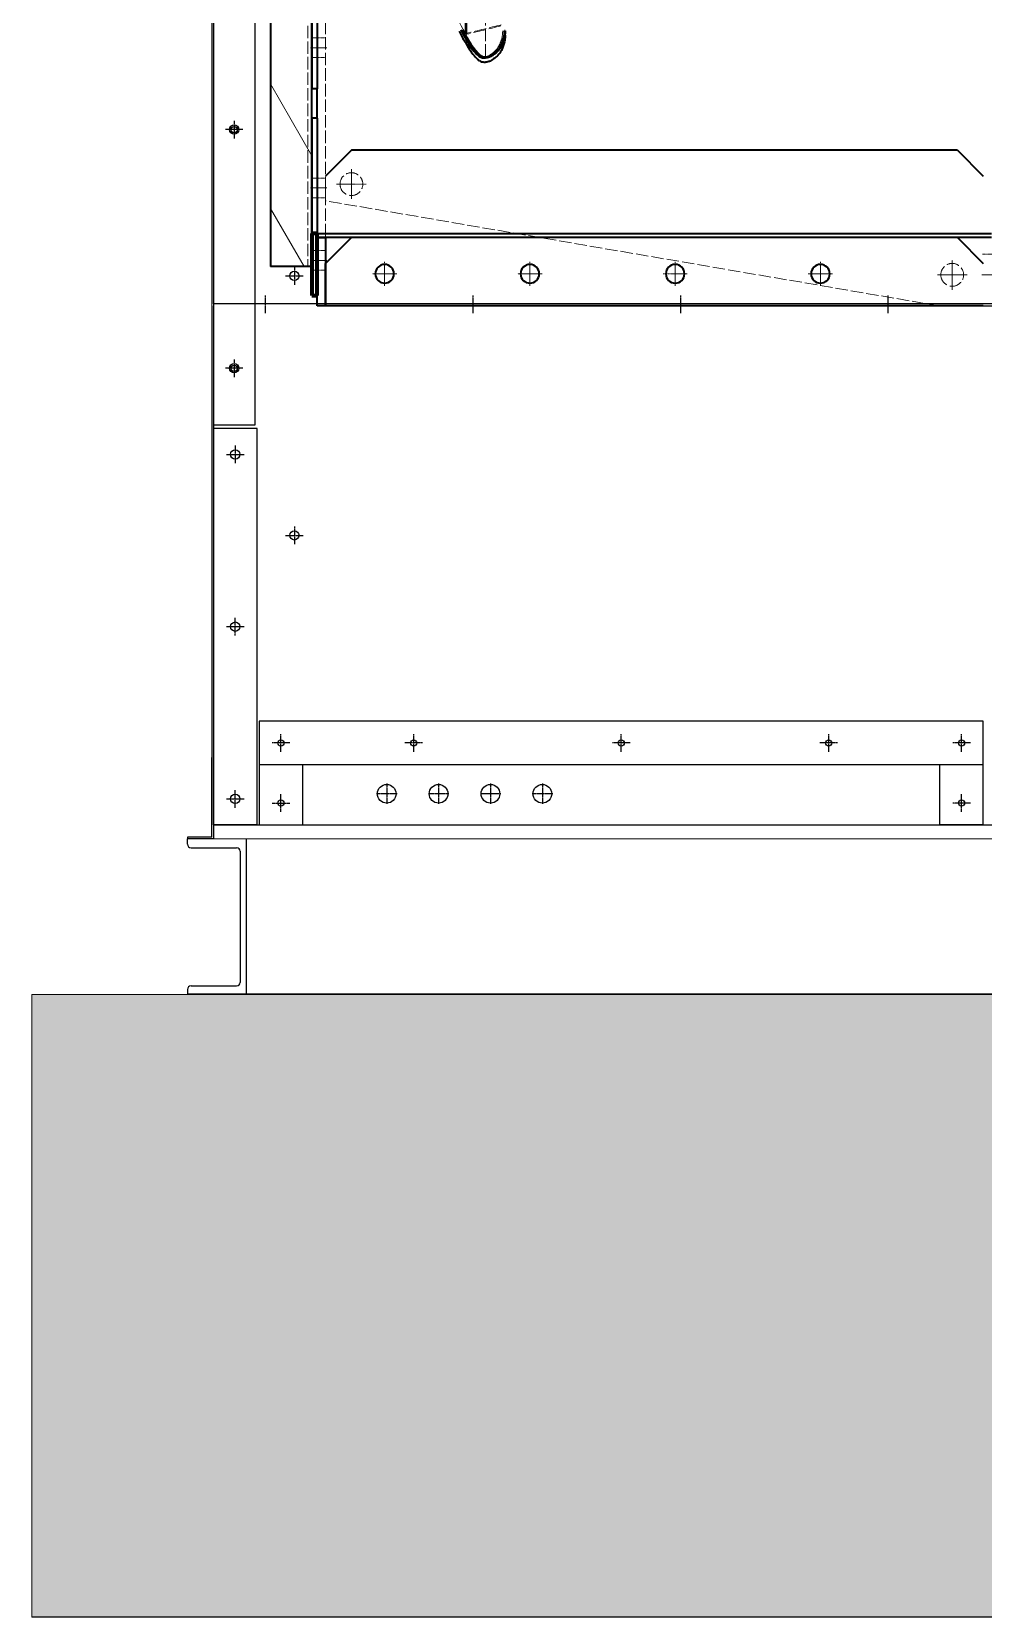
# Model space of a CAD drawing. Header units: millimetres. Extents: x 5532 to 37795, y 3716 to 26531.
# Drawn here: x 15802 to 16719, y 10928 to 12456 of the extents above; entities that cross this region are included whole.
import ezdxf

# ---------------------------------------------------------------- set-up
doc = ezdxf.new("R2010")
doc.units = ezdxf.units.MM
for name, pattern in [('CENTER', [2, 1.25, -0.25, 0.25, -0.25]), ('DASHDOT', [18.5, 12, -3, 0.5, -3]), ('DASHED', [15, 12, -3])]:
    doc.linetypes.add(name, pattern=pattern)
doc.layers.add('center', color=1, linetype='CENTER')
doc.layers.add('냉각탑_찬넬방진', color=1, linetype='Continuous')

# ---------------------------------------------------------------- blocks, each defined once
blk = doc.blocks.new('A$C55E021B5')
at = {"color": 7, "lineweight": 35}
for p, q in [((1375, 38.5), (1375, 2102.5)), ((1415, 2102.5), (1415, 38.5)), ((1370, 2070.5), (1370, 209.8)), ((1370, 2070.5), (1370, 209.8)), ((1375, 70.5), (1375, 2070.5)), ((1375, 2070.5), (1375, 209.8)), ((753, 150.5), (1337, 150.5)), ((1370, 70.5), (720, 70.5)), ((720, 66.5), (1370, 66.5)), ((753, 66.5), (1337, 66.5)), ((728, 0.5), (1362, 0.5))]:
    blk.add_line(p, q, dxfattribs=at)
at = {"color": 7, "linetype": 'DASHED', "lineweight": 13}
for p, q in [((1362, 2074.5), (1362, 66.5)), ((1370, 2074.5), (1370, 66.5)), ((1379, 1050.5), (1379, 38.5)), ((1225.9, 262.4), (1225.9, 920.9)), ((1226.2, 263.3), (1226.2, 921.8)), ((1226.5, 261.9), (1226.5, 920.3)), ((1226.5, 261.7), (1226.5, 920.2)), ((1227.5, 263.6), (1227.5, 922.2)), ((1207.8, 240.8), (1207.8, 897.2)), ((770, 0.5), (1362, 101.9))]:
    blk.add_line(p, q, dxfattribs=at)
at = {"color": 7, "lineweight": 35, "ltscale": 0.006705}
blk.add_line((1188.7, 261.4), (1188.7, 265.5), dxfattribs=at)
at = {"color": 7, "linetype": 'DASHDOT', "lineweight": 13, "ltscale": 0.025999}
for p, q in [((1376.3, 249.4), (1360.7, 249.4)), ((1376.3, 114.3), (1360.7, 114.3)), ((1376.3, 44.4), (1360.7, 44.4))]:
    blk.add_line(p, q, dxfattribs=at)
at = {"color": 7, "linetype": 'DASHED', "lineweight": 13, "ltscale": 0.013334}
for p, q in [((1370, 258.9), (1362, 258.9)), ((1370, 239.9), (1362, 239.9)), ((1370, 123.8), (1362, 123.8)), ((1370, 104.8), (1362, 104.8)), ((1370, 53.9), (1362, 53.9)), ((1370, 34.9), (1362, 34.9))]:
    blk.add_line(p, q, dxfattribs=at)
at = {"color": 7, "linetype": 'DASHED', "lineweight": 13, "ltscale": 0.008333}
for p, q in [((1375, 258.9), (1370, 258.9)), ((1375, 239.9), (1370, 239.9)), ((1375, 123.8), (1370, 123.8)), ((1375, 104.8), (1370, 104.8)), ((1375, 53.9), (1370, 53.9)), ((1375, 34.9), (1370, 34.9))]:
    blk.add_line(p, q, dxfattribs=at)
at = {"color": 7, "lineweight": 13, "ltscale": 0.133334}
blk.add_line((1415, 214.5), (1375, 145.2), dxfattribs=at)
at = {"color": 7, "linetype": 'DASHED', "lineweight": 13, "ltscale": 0.046905}
blk.add_line((1370, 209.8), (1370, 181.6), dxfattribs=at)
at = {"color": 7, "lineweight": 35, "ltscale": 0.046905}
for p, q in [((1370, 181.6), (1370, 209.8)), ((1375, 181.6), (1375, 209.8))]:
    blk.add_line(p, q, dxfattribs=at)
at = {"color": 7, "lineweight": 35, "ltscale": 0.008333}
for p, q in [((1370, 209.8), (1375, 209.8)), ((1370, 181.6), (1375, 181.6)), ((1375, 70.5), (1370, 70.5)), ((1375, 10.5), (1370, 10.5))]:
    blk.add_line(p, q, dxfattribs=at)
at = {"color": 7, "lineweight": 35, "ltscale": 0.185241}
for p, q in [((1370, 181.6), (1370, 70.5)), ((1370, 181.6), (1370, 70.5)), ((1375, 181.6), (1375, 70.5))]:
    blk.add_line(p, q, dxfattribs=at)
at = {"color": 7, "lineweight": 35, "ltscale": 0.058926}
for p, q in [((753, 150.5), (728, 125.5)), ((753, 66.5), (728, 41.5))]:
    blk.add_line(p, q, dxfattribs=at)
at = {"color": 7, "lineweight": 35, "ltscale": 0.058925}
for p, q in [((1337, 150.5), (1362, 125.5)), ((1362, 41.5), (1337, 66.5))]:
    blk.add_line(p, q, dxfattribs=at)
at = {"color": 7, "linetype": 'DASHDOT', "lineweight": 13, "ltscale": 0.047667}
for p, q in [((1337, 132.2), (1337, 103.6)), ((1322.7, 117.9), (1351.3, 117.9)), ((758, 44.8), (758, 16.2)), ((743.7, 30.5), (772.3, 30.5))]:
    blk.add_line(p, q, dxfattribs=at)
at = {"color": 7, "linetype": 'DASHED', "lineweight": 13, "ltscale": 0.03936}
blk.add_line((1362, 101.9), (1362, 125.5), dxfattribs=at)
at = {"color": 7, "lineweight": 13, "ltscale": 0.10771}
blk.add_line((1415, 94.5), (1382.7, 38.5), dxfattribs=at)
at = {"color": 7, "lineweight": 35, "ltscale": 0.11}
for p, q in [((1362, 66.5), (1362, 0.5)), ((1370, 0.5), (1370, 66.5))]:
    blk.add_line(p, q, dxfattribs=at)
at = {"color": 7, "lineweight": 35, "ltscale": 0.013334}
for p, q in [((1370, 66.5), (1362, 66.5)), ((1362, 0.5), (1370, 0.5))]:
    blk.add_line(p, q, dxfattribs=at)
at = {"color": 7, "lineweight": 35, "ltscale": 0.006667}
blk.add_line((1370, 70.5), (1370, 66.5), dxfattribs=at)
at = {"color": 7, "lineweight": 35, "ltscale": 0.1}
for p, q in [((1370, 70.5), (1370, 10.5)), ((1375, 70.5), (1375, 10.5))]:
    blk.add_line(p, q, dxfattribs=at)
at = {"color": 7, "lineweight": 140, "ltscale": 0.008333}
for p, q in [((1370, 70.5), (1375, 70.5)), ((1375, 10.5), (1370, 10.5))]:
    blk.add_line(p, q, dxfattribs=at)
at = {"color": 7, "lineweight": 140, "ltscale": 0.1}
for p, q in [((1370, 10.5), (1370, 70.5)), ((1375, 70.5), (1375, 10.5))]:
    blk.add_line(p, q, dxfattribs=at)
at = {"color": 7, "linetype": 'DASHDOT', "lineweight": 13, "ltscale": 0.016}
blk.add_line((728.8, 50.5), (719.2, 50.5), dxfattribs=at)
at = {"color": 7, "linetype": 'DASHDOT', "lineweight": 13, "ltscale": 0.039}
for p, q in [((873.3, 31.5), (896.7, 31.5)), ((885, 43.2), (885, 19.8)), ((1013.3, 31.5), (1036.7, 31.5)), ((1025, 43.2), (1025, 19.8)), ((1153.3, 31.5), (1176.7, 31.5)), ((1165, 43.2), (1165, 19.8)), ((1293.3, 31.5), (1316.7, 31.5)), ((1305, 43.2), (1305, 19.8))]:
    blk.add_line(p, q, dxfattribs=at)
at = {"color": 7, "lineweight": 35, "ltscale": 0.068333}
blk.add_line((1362, 0.5), (1362, 41.5), dxfattribs=at)
at = {"color": 7, "lineweight": 35, "ltscale": 0.066667}
blk.add_line((1375, 38.5), (1415, 38.5), dxfattribs=at)
at = {"color": 7, "linetype": 'DASHDOT', "lineweight": 13, "ltscale": 0.02876}
blk.add_line((712.2, 30.5), (729.4, 30.5), dxfattribs=at)
at = {"color": 7, "linetype": 'DASHED', "lineweight": 13}
for points in [[(1189.2, 266.6), (1188.9, 264.5), (1188.8, 262.7), (1188.7, 261.4)], [(1227.5, 263.6), (1229.4, 267), (1231.2, 270.5), (1233.4, 275.1)], [(1207.8, 240.8), (1207.2, 240.8), (1206.7, 240.9), (1206.1, 241.1), (1205.2, 241.4), (1204.3, 241.8), (1203.6, 242.2), (1203, 242.7), (1202.2, 243.2), (1201.5, 243.8), (1200.1, 244.9), (1199.4, 245.5), (1198.1, 246.7), (1197.3, 247.6), (1196.3, 248.7), (1195.8, 249.5), (1195.3, 250.4), (1194.8, 251.2), (1194.1, 252.7), (1193.6, 254), (1192.7, 256.6), (1192.2, 258.4), (1191.7, 260.3), (1191.5, 262), (1191.3, 263.7), (1191.2, 265.5)], [(1220.3, 251.3), (1221.6, 253.3), (1222.8, 255.4), (1225, 259.1), (1226.5, 261.7)], [(1226.2, 263.3), (1226.7, 263.2), (1226.9, 263.3), (1227.1, 263.3), (1227.4, 263.4), (1227.5, 263.6)], [(1207.8, 240.8), (1208.4, 240.8), (1208.9, 240.8), (1209.5, 240.9), (1210.6, 241.2), (1211, 241.4), (1211.5, 241.6), (1212.2, 242.1), (1212.8, 242.6), (1213.9, 243.5), (1215.1, 244.7), (1216.2, 245.9), (1217.2, 247.1), (1218.2, 248.4), (1219.2, 249.8), (1220.3, 251.3)]]:
    blk.add_lwpolyline(points, dxfattribs=at)
at = {"color": 7, "lineweight": 35}
for points in [[(1231.7, 266.5), (1229.7, 262.8), (1226.8, 257.7), (1225.2, 255), (1224.4, 253.6), (1223.5, 252.2), (1221.8, 249.7), (1220, 247.2), (1218.8, 245.8), (1217.9, 244.7), (1216.8, 243.6), (1215.7, 242.5), (1215, 241.9), (1214.2, 241.2), (1213.7, 240.9), (1213.2, 240.6), (1212.4, 240.3), (1211.5, 240), (1210.6, 239.7), (1209.8, 239.6), (1209.1, 239.5), (1208.4, 239.5), (1207.7, 239.5)], [(1230.6, 266.4), (1229.1, 263.5), (1227.5, 260.7), (1225.7, 257.6), (1224.3, 255.1), (1223.5, 253.9), (1222.4, 252.1), (1221.3, 250.4), (1219.7, 248.2), (1218.4, 246.7), (1217.6, 245.7), (1216.7, 244.7), (1215.7, 243.6), (1214.6, 242.6), (1213.9, 242), (1213.5, 241.6), (1213.1, 241.3), (1212.2, 240.9), (1211.6, 240.6), (1211, 240.4), (1210, 240.2), (1208.9, 240), (1207.8, 240)], [(1233.2, 265.4), (1231.1, 261.3), (1229.5, 258.4), (1227.5, 254.9), (1225.4, 251.3), (1225.1, 250.7), (1223.6, 248.2), (1222, 245.9), (1221.6, 245.3), (1219.9, 243), (1218.8, 241.8), (1217.9, 240.7), (1216.8, 239.5), (1215.6, 238.4), (1215, 237.9), (1214.2, 237.2), (1213.7, 236.9), (1213.2, 236.6), (1212.4, 236.2), (1211.5, 235.9), (1210.6, 235.7), (1209.9, 235.6), (1209.1, 235.5), (1208.4, 235.4), (1207.7, 235.4)], [(1188.7, 265.5), (1188.8, 264.2), (1188.9, 262.9), (1189, 261.7), (1189.2, 260.4), (1189.5, 259.2), (1190, 257.3), (1190.6, 255.4), (1191.4, 253.2), (1191.7, 252.3), (1192.1, 251.5), (1192.5, 250.6), (1193.3, 249.3), (1194.1, 248.2), (1194.9, 247.1), (1195.9, 246), (1196.7, 245.3), (1197.9, 244.2), (1199.3, 243.1), (1200.8, 242), (1201.6, 241.5), (1202.8, 240.8), (1203.4, 240.5), (1204, 240.2), (1205, 239.9), (1206.1, 239.6), (1207.2, 239.5), (1207.7, 239.5)], [(1188.7, 261.4), (1188.8, 260.2), (1188.9, 258.9), (1189, 257.6), (1189.2, 256.4), (1189.5, 255.1), (1190, 253.2), (1190.6, 251.3), (1191.4, 249.2), (1192.1, 247.5), (1192.5, 246.6), (1193.3, 245.3), (1194.1, 244.1), (1195, 243), (1195.9, 242), (1196.7, 241.2), (1197.5, 240.5), (1198.9, 239.4), (1200, 238.6), (1200.9, 237.9), (1202.2, 237.1), (1203.3, 236.5), (1203.9, 236.2), (1204.5, 236), (1205.5, 235.7), (1206.6, 235.5), (1207.7, 235.4)], [(1189.7, 265.5), (1189.8, 263.8), (1189.9, 262.1), (1190.2, 260.4), (1190.5, 259.2), (1190.8, 258), (1191, 257.1), (1191.6, 255.4), (1192.3, 253.6), (1192.6, 252.6), (1193, 251.7), (1193.5, 250.8), (1194.2, 249.4), (1194.7, 248.7), (1195.2, 248), (1195.8, 247.4), (1196.4, 246.7), (1197.6, 245.5), (1198.5, 244.8), (1200.3, 243.3), (1201.7, 242.3), (1202.4, 241.8), (1203.5, 241.1), (1204.6, 240.6), (1205.1, 240.4), (1205.7, 240.3), (1206.7, 240.1), (1207.8, 240)]]:
    blk.add_lwpolyline(points, dxfattribs=at)
at = {"color": 7, "linetype": 'DASHED', "lineweight": 13}
for centre in [(1337, 117.9), (758, 30.5)]:
    blk.add_circle(centre, 11, dxfattribs=at)
at = {"color": 7, "lineweight": 35}
for centre in [(885, 31.5), (1025, 31.5), (1165, 31.5), (1305, 31.5)]:
    blk.add_circle(centre, 9, dxfattribs=at)
at = {"color": 7, "linetype": 'DASHED', "lineweight": 13}
for centre, radius, start, end in [((2902.5, 7234.3), 7169.8, 256.20274, 256.47885), ((2897.7, 7230.2), 7165.6, 256.23717, 256.50795), ((1226.2, 261.9), 0.34, 329.395, 359.3517)]:
    blk.add_arc(centre, radius, start, end, dxfattribs=at)
blk.add_ellipse((1225.5, 261.9), major_axis=(0.998, -0.001), ratio=0.559109, start_param=0.000836, end_param=1.167722, dxfattribs=at)
blk = doc.blocks.new('A$C3FF200C2')
for p, q in [((40, 805), (0, 805)), ((0, 805), (0, 0)), ((40, 805), (40, 0)), ((40, 0), (0, 0))]:
    blk.add_line(p, q)
blk = doc.blocks.new('1')
for p, q in [((15977.2, 15278.4), (15977.2, 11678.4)), ((15977.2, 12193.9), (15977.2, 14499.9)), ((17077.2, 12193.9), (15977.2, 12193.9)), ((15977.2, 11691.9), (15977.2, 12191.9)), ((16477.2, 12191.9), (18817.2, 12191.9)), ((16019.2, 12073.9), (15977.2, 12073.9)), ((16019.2, 11691.9), (16019.2, 12073.9)), ((15977.2, 11791.9), (15977.2, 11691.9)), ((16719.2, 11791.9), (16021.2, 11791.9)), ((16021.2, 11791.9), (16021.2, 11691.9)), ((16719.2, 11691.9), (16719.2, 11791.9)), ((15975.6, 11680), (15975.6, 11756.8)), ((16719.2, 11749.9), (16021.2, 11749.9)), ((16063.2, 11749.9), (16063.2, 11691.9)), ((16677.2, 11691.9), (16677.2, 11749.9)), ((15977.2, 11691.9), (16019.2, 11691.9)), ((16019.2, 11691.9), (15977.2, 11691.9)), ((16019.2, 11691.9), (18877.2, 11691.9)), ((16719.2, 11691.9), (16677.2, 11691.9)), ((15952.2, 11680), (15952.2, 11678.4))]:
    blk.add_line(p, q)
at = {"lineweight": 5}
for p, q in [((15975.6, 11756.8), (15975.6, 15238)), ((15952.2, 11678.4), (18877.2, 11678.4))]:
    blk.add_line(p, q, dxfattribs=at)
at = {"ltscale": 500}
for p, q in [((15975.6, 11680), (15952.2, 11680)), ((15977.2, 11678.4), (15952.2, 11678.4))]:
    blk.add_line(p, q, dxfattribs=at)
for centre, radius in [((15997.2, 12361.9), 4.5), ((15997.2, 12361.9), 3), ((16055.2, 12220.9), 4.5), ((15997.2, 12131.9), 4.5), ((15997.2, 12131.9), 3), ((15998.2, 12048.9), 4.5), ((16055.2, 11970.9), 4.5), ((15998.2, 11882.9), 4.5), ((16042.2, 11770.9), 3), ((16170.2, 11770.9), 3), ((16370.2, 11770.9), 3), ((16370.2, 11770.9), 3), ((16570.2, 11770.9), 3), ((16570.2, 11770.9), 3), ((16698.2, 11770.9), 3), ((15998.2, 11716.9), 4.5), ((16144.2, 11721.9), 9), ((16194.2, 11721.9), 9), ((16244.2, 11721.9), 9), ((16294.2, 11721.9), 9), ((16042.2, 11712.9), 3), ((16698.2, 11712.9), 3)]:
    blk.add_circle(centre, radius)
at = {"layer": 'center'}
for p, q in [((16005.7, 12361.9), (15988.7, 12361.9)), ((15997.2, 12370.4), (15997.2, 12353.4)), ((16055.2, 12229.4), (16055.2, 12212.4)), ((16046.7, 12220.9), (16063.7, 12220.9)), ((16027.2, 12202), (16027.2, 12185)), ((16227.2, 12202), (16227.2, 12185)), ((16427.2, 12202), (16427.2, 12185)), ((16627.2, 12202), (16627.2, 12185)), ((16005.7, 12131.9), (15988.7, 12131.9)), ((15997.2, 12140.4), (15997.2, 12123.4)), ((15998.2, 12057.4), (15998.2, 12040.4)), ((15989.7, 12048.9), (16006.7, 12048.9)), ((16055.2, 11979.4), (16055.2, 11962.4)), ((16046.7, 11970.9), (16063.7, 11970.9)), ((15998.2, 11874.4), (15998.2, 11891.4)), ((15989.7, 11882.9), (16006.7, 11882.9)), ((16050.7, 11770.9), (16033.7, 11770.9)), ((16042.2, 11762.4), (16042.2, 11779.4)), ((16178.7, 11770.9), (16161.7, 11770.9)), ((16170.2, 11762.4), (16170.2, 11779.4)), ((16378.7, 11770.9), (16361.7, 11770.9)), ((16378.7, 11770.9), (16361.7, 11770.9)), ((16370.2, 11762.4), (16370.2, 11779.4)), ((16370.2, 11762.4), (16370.2, 11779.4)), ((16578.7, 11770.9), (16561.7, 11770.9)), ((16578.7, 11770.9), (16561.7, 11770.9)), ((16570.2, 11762.4), (16570.2, 11779.4)), ((16570.2, 11762.4), (16570.2, 11779.4)), ((16706.7, 11770.9), (16689.7, 11770.9)), ((16698.2, 11762.4), (16698.2, 11779.4)), ((15998.2, 11708.4), (15998.2, 11725.4)), ((16042.2, 11704.4), (16042.2, 11721.4)), ((16154.2, 11721.9), (16134.2, 11721.9)), ((16144.2, 11731.9), (16144.2, 11711.9)), ((16204.2, 11721.9), (16184.2, 11721.9)), ((16194.2, 11731.9), (16194.2, 11711.9)), ((16254.2, 11721.9), (16234.2, 11721.9)), ((16244.2, 11731.9), (16244.2, 11711.9)), ((16304.2, 11721.9), (16284.2, 11721.9)), ((16294.2, 11731.9), (16294.2, 11711.9)), ((16698.2, 11704.4), (16698.2, 11721.4)), ((15989.7, 11716.9), (16006.7, 11716.9)), ((16033.7, 11712.9), (16050.7, 11712.9)), ((16706.7, 11712.9), (16689.7, 11712.9))]:
    blk.add_line(p, q, dxfattribs=at)
at = {"layer": '냉각탑_찬넬방진', "ltscale": 30}
for p, q in [((15977.2, 11691.9), (22378.8, 11691.6)), ((22345.7, 11528.9), (15952.2, 11528.9))]:
    blk.add_line(p, q, dxfattribs=at)
at = {"layer": '냉각탑_찬넬방진', "ltscale": 150}
for p, q in [((15952.2, 11673.3), (15952.2, 11678.4)), ((16008.6, 11678.4), (16008.6, 11528.4)), ((15955.6, 11669.9), (15999.6, 11669.9)), ((16003, 11666.5), (16003, 11540.1)), ((15955.6, 11536.8), (15999.6, 11536.8)), ((15952.2, 11533.4), (15952.2, 11528.4)), ((15952.2, 11533.4), (15952.2, 11528.4))]:
    blk.add_line(p, q, dxfattribs=at)
for centre, start, end in [((15955.6, 11673.3), 180, 270), ((15999.6, 11666.5), 0, 90), ((15999.6, 11666.5), 0, 90), ((15955.6, 11533.4), 90, 180), ((15999.6, 11540.1), 270, 0)]:
    blk.add_arc(centre, 3.39, start, end, dxfattribs=at)
at = {"xscale": -1}
blk.add_blockref('A$C55E021B5', (17447.2, 12191.4), dxfattribs=at)
blk.add_blockref('A$C3FF200C2', (15977.2, 12076.9))

msp = doc.modelspace()

# ---------------------------------------------------------------- hatches: boundary and pattern name
h = msp.add_hatch()
h.set_pattern_fill('AR-CONC', color=4)
h.set_pattern_definition([(50, (-312152.82, -190755.1), (182.18467, -15.939086), [19.05, -209.55]), (355, (-312152.82, -190755.1), (-35.24342, 191.056845), [15.24, -167.64058]), (100.451445, (-312137.63, -190756.43), (146.94125, 175.11775), [16.19001, -178.090245]), (46.1842, (-312152.82, -190704.3), (271.07904, -42.04233), [28.575, -314.325]), (96.63556, (-312130.23, -190707.8), (237.40413, 247.42612), [24.28502, -267.1356]), (351.18415, (-312152.82, -190704.3), (237.40413, 247.42612), [22.85997, -251.45973]), (21, (-312127.42, -190717), (151.61439, -102.2652), [19.05, -209.55]), (326, (-312127.42, -190717), (61.80203, 184.18797), [15.24, -167.64]), (71.451445, (-312114.78, -190725.52), (213.41642, 81.92277), [16.19001, -178.08994]), (37.5, (-312152.82, -190755.1), (3.088603, 84.555039), [0, -165.608, 0, -170.18, 0, -168.275]), (7.5, (-312152.82, -190755.1), (66.819663, 100.180575), [0, -97.028, 0, -161.798, 0, -64.135]), (327.5, (-312209.46, -190755.1), (135.590595, -5.728744), [0, -63.5, 0, -198.12, 0, -262.89]), (317.5, (-312234.86, -190755.1), (148.12918, 25.42649), [0, -82.55, 0, -131.572, 0, -186.69])])
edge = h.paths.add_edge_path()
edge.add_line((15952.2, 10928.4), (22552.1, 10928.4))
edge.add_line((22552.1, 10928.4), (22552.3, 11528.4))
edge.add_line((22552.3, 11528.4), (15802.3, 11528.4))
edge.add_line((15802.3, 11528.4), (15802.1, 10928.4))

# ---------------------------------------------------------------- linework, layer by layer
at = {"lineweight": 5}
for p in [(22552.2, 11528.4), (15802.2, 10928.4)]:
    msp.add_line(p, (15802.2, 11528.4), dxfattribs=at)
at = {"ltscale": 500, "elevation": 0}
msp.add_lwpolyline([(21568.5, 10928.4), (15802.2, 10928.4)], dxfattribs=at)

# ---------------------------------------------------------------- block references
msp.add_blockref('1', (0, 0))

doc.saveas('drawing.dxf')
